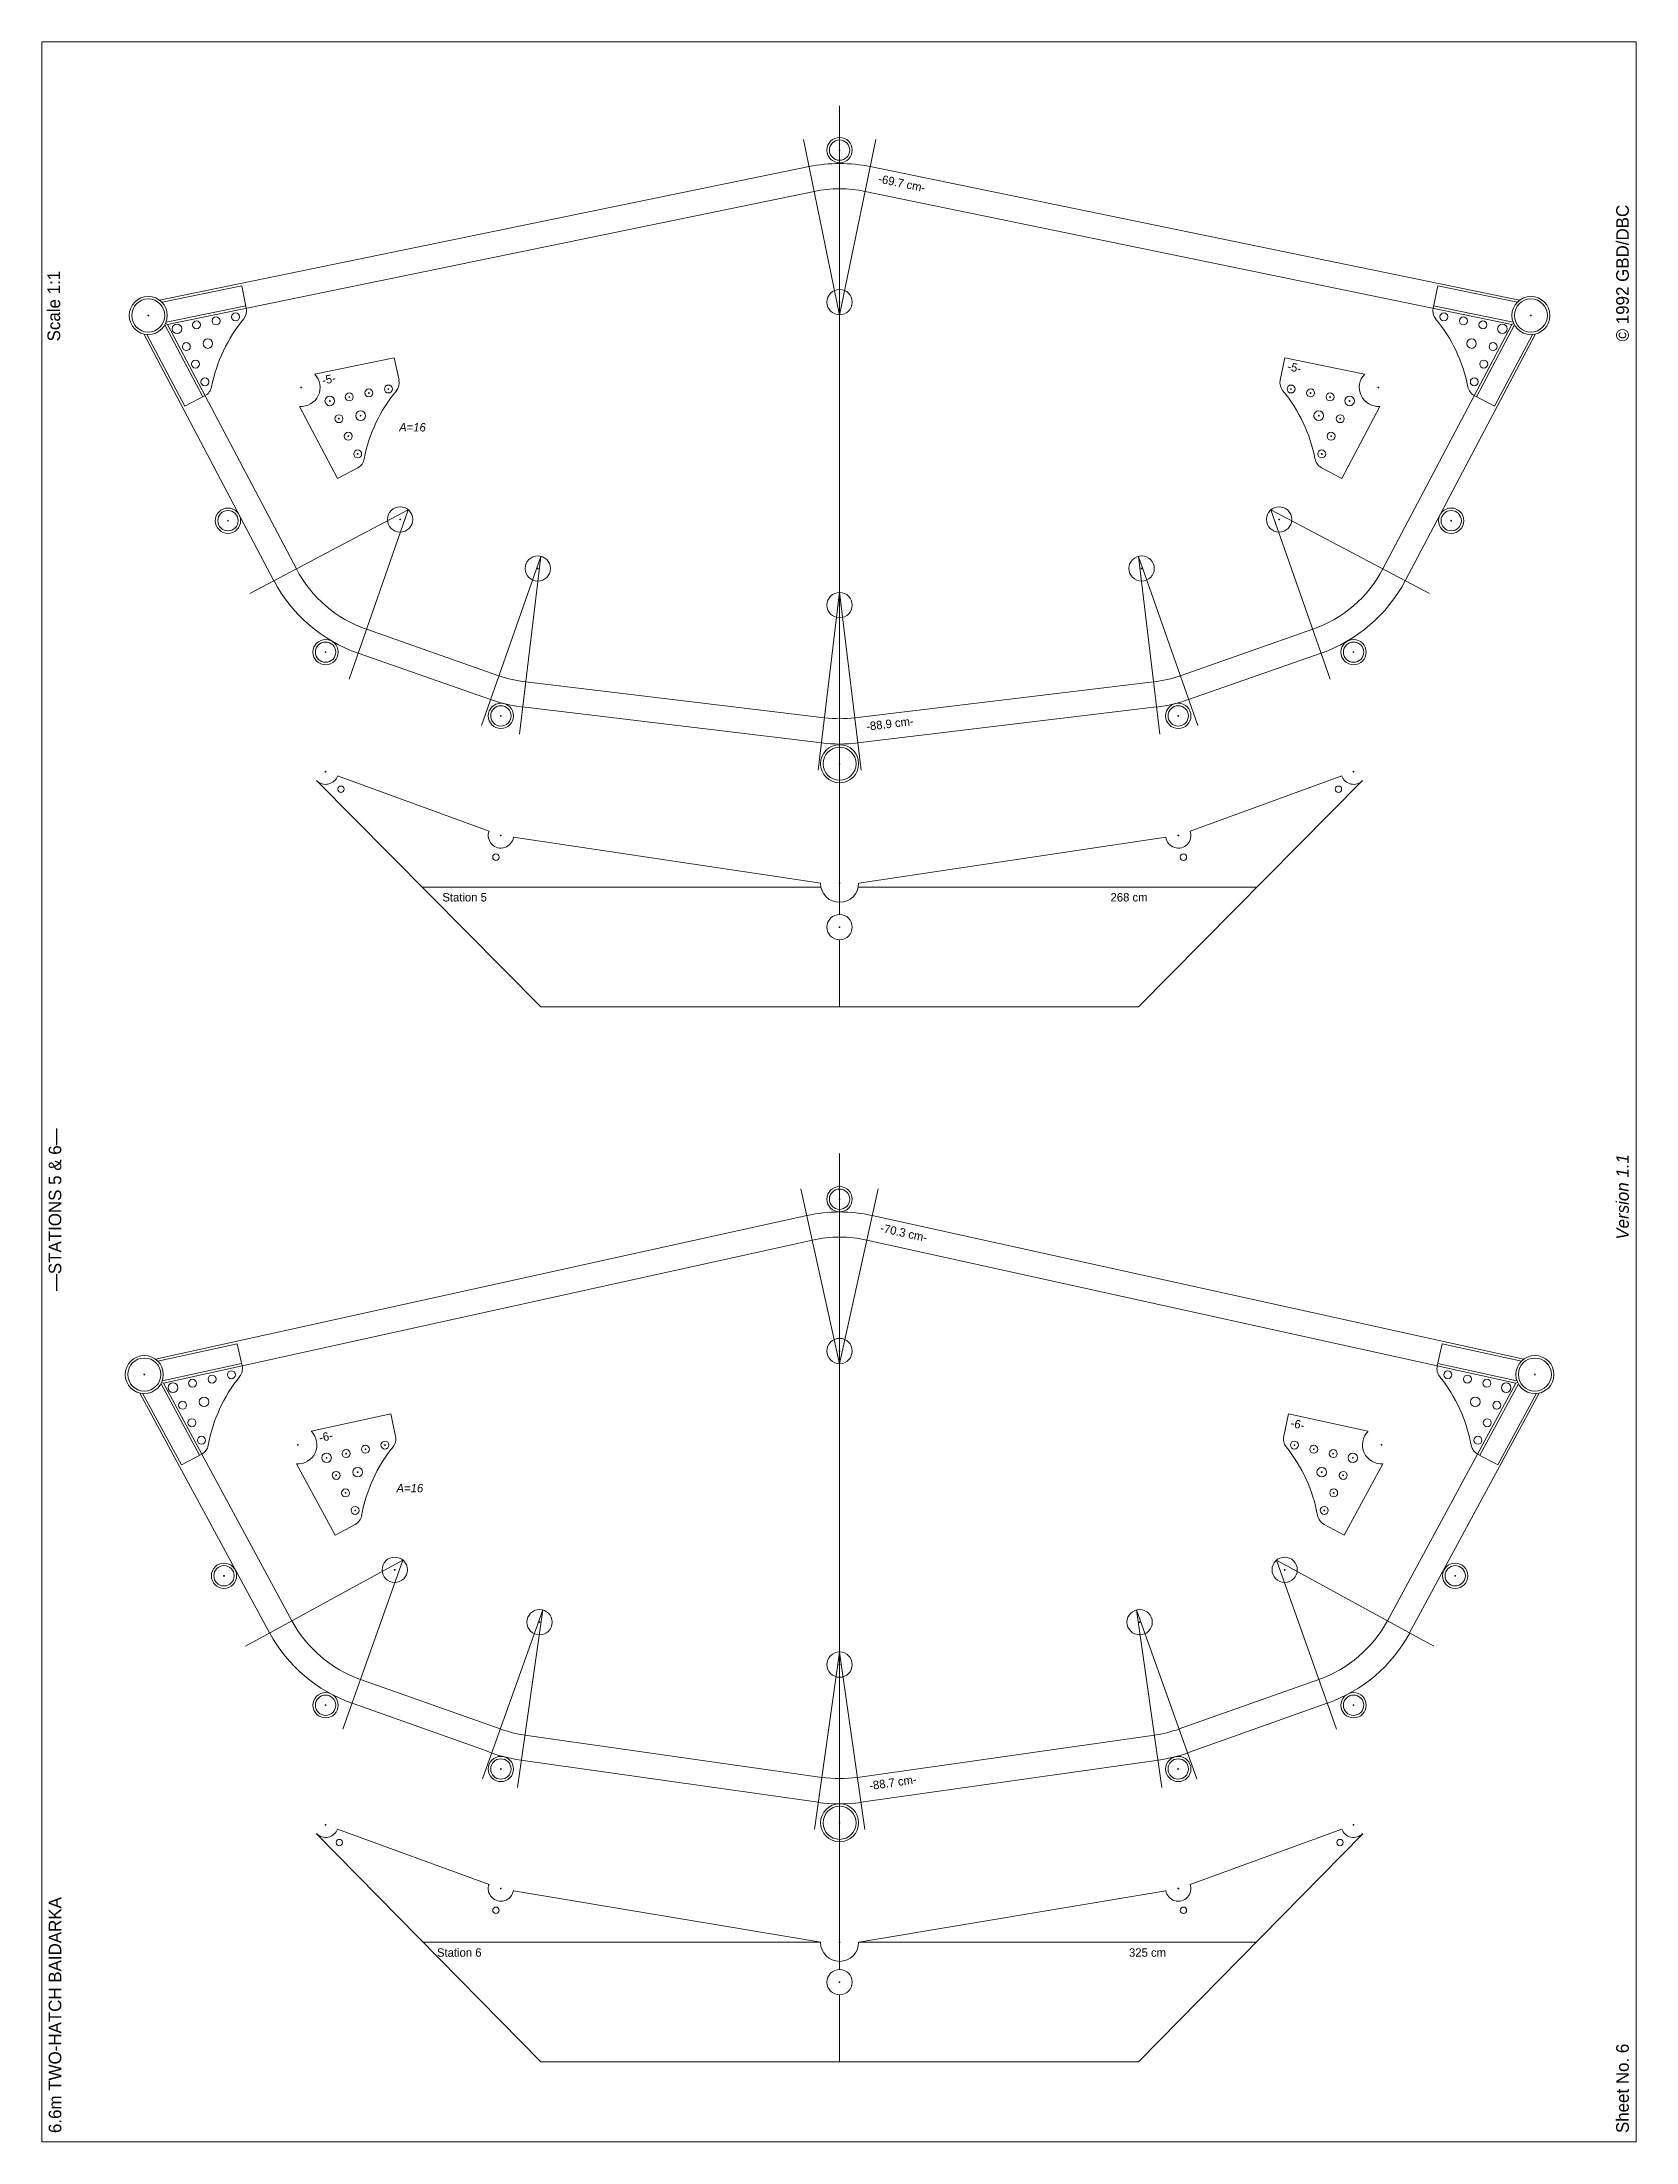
# Model space of a CAD drawing. Header units: centimetres. Extents: x -40 to 40, y -16 to 89.
import ezdxf

# ---------------------------------------------------------------- set-up
doc = ezdxf.new("R2010")
doc.units = ezdxf.units.CM
for name, color, linetype in [('Centers', 7, 'Continuous'), ('Layer1', 7, 'Continuous'), ('Plan', 7, 'Continuous'), ('Station 5', 7, 'Continuous'), ('Station 6', 7, 'Continuous'), ('Station 7.5', 7, 'Continuous'), ('Text', 7, 'Continuous')]:
    doc.layers.add(name, color=color, linetype=linetype)

msp = doc.modelspace()

# ---------------------------------------------------------------- linework, layer by layer
at = {"layer": 'Centers', "color": 7, "lineweight": 9}
for p, q in [((0.03, 45.67), (0.03, 86.25)), ((0.03, -7.3), (0.03, 33.66))]:
    msp.add_line(p, q, dxfattribs=at)
for centre in [(0.03, 84.03), (0.03, 76.4), (-34.67, 75.73), (-27, 72.12), (-23.6, 71.84), (-22.62, 72.04), (27.07, 72.12), (-25.56, 71.44), (-24.58, 71.64), (-24.01, 70.7), (-25.1, 70.55), (-24.63, 69.67), (-24.16, 68.78), (-30.67, 65.43), (-22.03, 65.49), (-15.12, 63.03), (0.03, 61.19), (-25.77, 58.83), (-16.97, 55.63), (-25.77, 52.83), (0.03, 53.23), (-16.97, 49.63), (0.03, 47.23), (0.03, 45.03), (0.03, 31.37), (0.03, 23.75), (-34.87, 22.57), (-27.16, 19.04), (-22.79, 19.03), (27.23, 19.04), (-25.72, 18.39), (-24.74, 18.6), (-23.77, 18.82), (-25.24, 17.51), (-24.16, 17.67), (-24.77, 16.63), (-24.29, 15.75), (-22.3, 12.77), (-30.87, 12.47), (-15.03, 10.14), (0.03, 8.01), (-25.77, 5.97), (-16.97, 2.77), (0.03, 0.07), (-25.77, -0.03), (-16.97, -3.23), (0.03, -5.93), (0.03, -7.93)]:
    msp.add_circle(centre, 0.02, dxfattribs=at)
at = {"layer": 'Centers', "color": 7, "lineweight": 9, "extrusion": (0, 0, -1)}
for centre in [(-34.73, 75.73), (-22.69, 72.04), (-23.67, 71.84), (-24.08, 70.7), (-24.65, 71.64), (-25.63, 71.44), (-24.7, 69.67), (-25.16, 70.55), (-24.23, 68.78), (-22.09, 65.49), (-30.73, 65.43), (-15.19, 63.03), (-25.83, 58.83), (-17.03, 55.63), (-25.83, 52.83), (-17.03, 49.63), (-34.93, 22.57), (-22.86, 19.03), (-23.83, 18.82), (-24.81, 18.6), (-25.79, 18.39), (-24.23, 17.67), (-25.31, 17.51), (-24.83, 16.63), (-24.36, 15.75), (-22.37, 12.77), (-30.93, 12.47), (-15.09, 10.14), (-25.83, 5.97), (-17.03, 2.77), (-25.83, -0.03), (-17.03, -3.23)]:
    msp.add_circle(centre, 0.02, dxfattribs=at)
at = {"layer": 'Layer1', "color": 7, "lineweight": 9}
for p, q in [((-40.01, -15.95), (-40.01, 89.46)), ((-40.01, 89.46), (40.01, 89.46)), ((40.01, 89.46), (40.01, -15.95)), ((40.01, -15.95), (-40.01, -15.95))]:
    msp.add_line(p, q, dxfattribs=at)
at = {"layer": 'Plan', "color": 7, "lineweight": 9}
for centre, radius in [((-25, 51.95), 0.16), ((-17.22, 48.54), 0.16), ((0.03, 45.03), 0.635), ((-25.08, -0.92), 0.16), ((-17.22, -4.32), 0.16), ((0.03, -7.93), 0.635)]:
    msp.add_circle(centre, radius, dxfattribs=at)
at = {"layer": 'Plan', "color": 7, "lineweight": 9, "extrusion": (0, 0, -1)}
for centre in [(-25.07, 51.95), (-17.29, 48.54), (-25.15, -0.92), (-17.29, -4.32)]:
    msp.add_circle(centre, 0.16, dxfattribs=at)
at = {"layer": 'Station 5', "color": 7, "lineweight": 9}
for p, q in [((0.03, 75.74), (-1.78, 84.56)), ((0.03, 75.74), (1.85, 84.56)), ((-1.5, 83.21), (-34.1, 76.5)), ((1.57, 83.21), (34.16, 76.5)), ((-1.25, 81.96), (-33.71, 75.28)), ((1.31, 81.96), (33.78, 75.28)), ((-29.98, 77.22), (-33.98, 76.4)), ((-29.75, 76.1), (-29.98, 77.22)), ((29.82, 76.1), (30.05, 77.22)), ((30.05, 77.22), (34.05, 76.4)), ((-29.77, 76.22), (-33.77, 75.4)), ((29.84, 76.22), (33.84, 75.4)), ((-31.93, 71.65), (-33.84, 75.26)), ((-33.71, 75.28), (-33.8, 75.33)), ((-27.23, 63.01), (-33.71, 75.28)), ((27.3, 63.01), (33.78, 75.28)), ((32, 71.65), (33.9, 75.26)), ((33.78, 75.28), (33.87, 75.33)), ((-28.36, 62.41), (-34.9, 74.81)), ((-32.84, 71.17), (-34.75, 74.78)), ((28.42, 62.41), (34.96, 74.81)), ((32.91, 71.17), (34.81, 74.78)), ((-22.32, 73.61), (-26.32, 72.78)), ((-22.08, 72.48), (-22.32, 73.61)), ((22.15, 72.48), (22.38, 73.61)), ((22.38, 73.61), (26.38, 72.78)), ((-31.82, 71.71), (-32.84, 71.17)), ((31.89, 71.71), (32.91, 71.17)), ((-25.17, 67.55), (-27.08, 71.16)), ((25.24, 67.55), (27.15, 71.16)), ((-24.16, 68.09), (-25.17, 67.55)), ((24.22, 68.09), (25.24, 67.55)), ((-21.62, 65.97), (-29.58, 61.77)), ((-21.62, 65.97), (-24.59, 57.47)), ((21.68, 65.97), (24.65, 57.47)), ((21.68, 65.97), (29.64, 61.77)), ((-14.97, 63.64), (-17.94, 55.15)), ((-14.97, 63.64), (-16.04, 54.71)), ((15.03, 63.64), (16.11, 54.71)), ((15.03, 63.64), (18.01, 55.15)), ((0.03, 61.84), (-1.04, 52.91)), ((0.03, 61.84), (1.11, 52.91)), ((-17.07, 57.65), (-23.71, 59.98)), ((17.13, 57.65), (23.78, 59.98)), ((-17.49, 56.45), (-24.13, 58.78)), ((17.55, 56.45), (24.2, 58.78)), ((-0.72, 55.54), (-15.72, 57.34)), ((0.79, 55.54), (15.79, 57.34)), ((-0.87, 54.28), (-15.88, 56.08)), ((0.94, 54.28), (15.94, 56.08)), ((-14.97, 41.03), (-26.22, 52.39)), ((-25.17, 52.62), (-17.56, 49.85)), ((15.03, 41.03), (26.28, 52.39)), ((25.24, 52.62), (17.63, 49.85)), ((-0.92, 47.23), (-16.34, 49.54)), ((0.99, 47.23), (16.41, 49.54)), ((-20.91, 47.03), (-0.9, 47.03)), ((0.97, 47.03), (20.98, 47.03)), ((0.03, 41.03), (0.03, 44.4)), ((0.03, 41.03), (-14.97, 41.03)), ((0.03, 41.03), (15.03, 41.03))]:
    msp.add_line(p, q, dxfattribs=at)
for centre, radius in [((0.03, 84.03), 0.635), ((0.03, 84.03), 0.51), ((0.03, 76.4), 0.635), ((-34.67, 75.73), 0.955), ((-34.67, 75.73), 0.83), ((34.73, 75.73), 0.955), ((-33.23, 75.06), 0.24), ((-32.25, 75.26), 0.2), ((-31.27, 75.46), 0.2), ((-30.29, 75.66), 0.2), ((-32.76, 74.17), 0.2), ((-31.68, 74.32), 0.24), ((-32.3, 73.29), 0.2), ((-31.83, 72.4), 0.2), ((-24.58, 71.64), 0.2), ((-23.6, 71.84), 0.2), ((-22.62, 72.04), 0.2), ((-25.56, 71.44), 0.24), ((-25.1, 70.55), 0.2), ((-24.01, 70.7), 0.24), ((-24.63, 69.67), 0.2), ((-24.16, 68.78), 0.2), ((-30.67, 65.43), 0.635), ((-30.67, 65.43), 0.51), ((-22.03, 65.49), 0.635), ((30.73, 65.43), 0.635), ((-15.12, 63.03), 0.635), ((0.03, 61.19), 0.635), ((-25.77, 58.83), 0.635), ((-25.77, 58.83), 0.51), ((25.83, 58.83), 0.635), ((-16.97, 55.63), 0.635), ((-16.97, 55.63), 0.51), ((17.03, 55.63), 0.635), ((0.03, 53.23), 0.955), ((0.03, 53.23), 0.83)]:
    msp.add_circle(centre, radius, dxfattribs=at)
at = {"layer": 'Station 5', "color": 7, "lineweight": 9, "extrusion": (0, 0, -1)}
for centre, radius in [((-34.73, 75.73), 0.83), ((-30.36, 75.66), 0.2), ((-31.34, 75.46), 0.2), ((-32.32, 75.26), 0.2), ((-33.3, 75.06), 0.24), ((-31.75, 74.32), 0.24), ((-32.83, 74.17), 0.2), ((-32.36, 73.29), 0.2), ((-22.69, 72.04), 0.2), ((-23.67, 71.84), 0.2), ((-24.65, 71.64), 0.2), ((-31.89, 72.4), 0.2), ((-24.08, 70.7), 0.24), ((-25.16, 70.55), 0.2), ((-25.63, 71.44), 0.24), ((-24.7, 69.67), 0.2), ((-24.23, 68.78), 0.2), ((-22.09, 65.49), 0.635), ((-30.73, 65.43), 0.51), ((-15.19, 63.03), 0.635), ((-25.83, 58.83), 0.51), ((-17.03, 55.63), 0.51)]:
    msp.add_circle(centre, radius, dxfattribs=at)
at = {"layer": 'Station 5', "color": 7, "lineweight": 9}
for centre, radius, start, end in [((0.03, 75.76), 7.6, 78.3403, 101.6597), ((-30.37, 75.97), 0.635, 320.3675, 11.6286), ((-24.01, 70.7), 7.62, 140.3675, 169.0827), ((-27, 72.12), 0.955, 265.1879, 44.2624), ((-32.12, 72.27), 0.635, 297.8217, 349.0827), ((-16.35, 67.09), 7.62, 140.3675, 169.0827), ((-22.71, 72.35), 0.635, 320.3675, 11.6286), ((-24.45, 68.65), 0.635, 297.8217, 349.0827), ((-21.62, 65.97), 7.62, 207.8157, 250.7147), ((-21.62, 65.97), 6.35, 207.8217, 250.7147), ((-14.97, 63.64), 6.35, 250.7147, 263.1605), ((15.03, 63.64), 7.62, 276.8395, 289.2853), ((0.03, 61.84), 6.35, 263.1605, 276.8395), ((0.03, 61.82), 7.6, 263.1424, 276.8576), ((-25.77, 52.83), 0.635, 224.7415, 340.0169), ((25.83, 52.83), 0.635, 199.9831, 315.3395), ((-16.97, 49.63), 0.635, 160.0169, 351.4928), ((17.03, 49.63), 0.635, 188.5072, 19.9831), ((0.03, 47.23), 0.955, 180, 0)]:
    msp.add_arc(centre, radius, start, end, dxfattribs=at)
at = {"layer": 'Station 5', "color": 7, "lineweight": 9, "extrusion": (0, 0, -1)}
for centre, radius, start, end in [((-0.03, 75.74), 6.35, 78.3714, 101.6286), ((-30.44, 75.97), 0.635, 320.3675, 11.6286), ((-24.08, 70.7), 7.62, 140.3675, 169.0827), ((-27.07, 72.12), 0.955, 265.1879, 44.2624), ((-22.77, 72.35), 0.635, 320.3675, 11.6286), ((-16.41, 67.09), 7.62, 140.3675, 169.0827), ((-32.19, 72.27), 0.635, 297.8217, 349.0827), ((-24.52, 68.65), 0.635, 297.8217, 349.0827), ((-21.68, 65.97), 6.35, 207.8217, 250.7147), ((-21.68, 65.97), 7.62, 207.8157, 250.7147), ((-15.03, 63.64), 6.35, 250.7147, 263.1605), ((14.97, 63.64), 7.62, 276.8395, 289.2853)]:
    msp.add_arc(centre, radius, start, end, dxfattribs=at)
at = {"layer": 'Station 6', "color": 7, "lineweight": 9}
for p, q in [((0.03, 23.11), (-1.91, 31.9)), ((0.03, 23.11), (1.97, 31.9)), ((-34.31, 23.34), (-1.61, 30.55)), ((34.37, 23.34), (1.67, 30.55)), ((-33.91, 22.13), (-1.33, 29.32)), ((33.98, 22.13), (1.4, 29.32)), ((-34.19, 23.24), (-30.21, 24.12)), ((-29.96, 23), (-30.21, 24.12)), ((30.03, 23), (30.28, 24.12)), ((34.26, 23.24), (30.28, 24.12)), ((-33.91, 22.13), (-34, 22.17)), ((-33.97, 22.25), (-29.99, 23.12)), ((34.03, 22.25), (30.06, 23.12)), ((33.98, 22.13), (34.06, 22.17)), ((-28.58, 9.6), (-35.09, 21.64)), ((-33, 18.03), (-34.94, 21.61)), ((-32.1, 18.52), (-34.03, 22.1)), ((-27.46, 10.21), (-33.91, 22.13)), ((27.53, 10.21), (33.98, 22.13)), ((28.64, 9.6), (35.15, 21.64)), ((32.16, 18.52), (34.1, 22.1)), ((33.07, 18.03), (35, 21.61)), ((-26.49, 19.72), (-22.5, 20.6)), ((-22.26, 19.48), (-22.5, 20.6)), ((22.32, 19.48), (22.57, 20.6)), ((26.55, 19.72), (22.57, 20.6)), ((-31.99, 18.58), (-33, 18.03)), ((-25.29, 14.5), (-27.23, 18.09)), ((25.36, 14.5), (27.3, 18.09)), ((32.05, 18.58), (33.07, 18.03)), ((-24.28, 15.05), (-25.29, 14.5)), ((24.35, 15.05), (25.36, 14.5)), ((-21.89, 13.25), (-29.79, 8.94)), ((-21.89, 13.25), (-24.9, 4.77)), ((21.96, 13.25), (29.85, 8.94)), ((21.96, 13.25), (24.97, 4.77)), ((-14.87, 10.76), (-17.89, 2.28)), ((-14.87, 10.76), (-16.14, 1.85)), ((14.94, 10.76), (17.96, 2.28)), ((14.94, 10.76), (16.21, 1.85)), ((0.03, 8.64), (-1.23, -0.27)), ((0.03, 8.64), (1.3, -0.27)), ((-24.02, 7.27), (-17, 4.78)), ((24.08, 7.27), (17.07, 4.78)), ((-24.44, 6.07), (-17.7, 3.68)), ((24.51, 6.07), (17.77, 3.68)), ((-15.77, 4.47), (-0.86, 2.35)), ((15.83, 4.47), (0.93, 2.35)), ((-15.97, 3.22), (-1.04, 1.1)), ((16.04, 3.22), (1.11, 1.1)), ((-14.97, -11.93), (-26.22, -0.48)), ((-25.17, -0.25), (-17.56, -3.02)), ((15.03, -11.93), (26.29, -0.48)), ((25.24, -0.25), (17.63, -3.02)), ((-16.34, -3.34), (-0.92, -5.93)), ((16.41, -3.34), (0.99, -5.93)), ((-20.86, -5.93), (-0.92, -5.93)), ((0.99, -5.93), (20.93, -5.93)), ((0.03, -11.93), (0.03, -8.57)), ((0.03, -11.93), (-14.97, -11.93)), ((0.03, -11.93), (15.03, -11.93))]:
    msp.add_line(p, q, dxfattribs=at)
for centre, radius in [((0.03, 31.37), 0.635), ((0.03, 31.37), 0.51), ((-34.87, 22.57), 0.955), ((-34.87, 22.57), 0.83), ((34.93, 22.57), 0.955), ((-33.43, 21.91), 0.24), ((-32.45, 22.13), 0.2), ((-31.47, 22.34), 0.2), ((-30.5, 22.56), 0.2), ((-32.95, 21.03), 0.2), ((-31.87, 21.2), 0.24), ((-32.48, 20.15), 0.2), ((-32, 19.27), 0.2), ((-23.77, 18.82), 0.2), ((-22.79, 19.03), 0.2), ((-25.72, 18.39), 0.24), ((-24.74, 18.6), 0.2), ((-25.24, 17.51), 0.2), ((-24.16, 17.67), 0.24), ((-24.77, 16.63), 0.2), ((-24.29, 15.75), 0.2), ((-30.87, 12.47), 0.635), ((-30.87, 12.47), 0.51), ((-22.3, 12.77), 0.635), ((30.93, 12.47), 0.635), ((-15.03, 10.14), 0.635), ((0.03, 8.01), 0.635), ((-25.77, 5.97), 0.635), ((-25.77, 5.97), 0.51), ((25.83, 5.97), 0.635), ((-16.97, 2.77), 0.635), ((-16.97, 2.77), 0.51), ((17.03, 2.77), 0.635), ((0.03, 0.07), 0.955), ((0.03, 0.07), 0.83)]:
    msp.add_circle(centre, radius, dxfattribs=at)
at = {"layer": 'Station 6', "color": 7, "lineweight": 9, "extrusion": (0, 0, -1)}
for centre, radius in [((-0.03, 23.75), 0.635), ((-34.93, 22.57), 0.83), ((-30.56, 22.56), 0.2), ((-31.54, 22.34), 0.2), ((-32.52, 22.13), 0.2), ((-33.49, 21.91), 0.24), ((-31.94, 21.2), 0.24), ((-33.02, 21.03), 0.2), ((-32.54, 20.15), 0.2), ((-22.86, 19.03), 0.2), ((-23.83, 18.82), 0.2), ((-32.07, 19.27), 0.2), ((-24.81, 18.6), 0.2), ((-25.79, 18.39), 0.24), ((-24.23, 17.67), 0.24), ((-25.31, 17.51), 0.2), ((-24.36, 15.75), 0.2), ((-24.83, 16.63), 0.2), ((-22.37, 12.77), 0.635), ((-30.93, 12.47), 0.51), ((-15.09, 10.14), 0.635), ((-25.83, 5.97), 0.51), ((-17.03, 2.77), 0.51)]:
    msp.add_circle(centre, radius, dxfattribs=at)
at = {"layer": 'Station 6', "color": 7, "lineweight": 9}
for centre, radius, start, end in [((0.03, 23.11), 7.62, 77.5614, 102.4386), ((-24.16, 17.67), 7.62, 141.0333, 169.8105), ((-30.58, 22.87), 0.635, 321.0333, 12.4386), ((-32.29, 19.13), 0.635, 298.4053, 349.8105), ((-27.16, 19.04), 0.955, 265.7716, 45.0723), ((-22.88, 19.34), 0.635, 321.0333, 12.4386), ((-16.46, 14.15), 7.62, 141.0333, 169.8105), ((-24.58, 15.61), 0.635, 298.4053, 349.8105), ((-21.89, 13.25), 7.62, 208.6625, 250.4255), ((-21.89, 13.25), 6.35, 208.6625, 250.4255), ((-14.87, 10.76), 6.35, 250.4255, 261.9123), ((14.96, 10.76), 7.62, 278.0877, 291.5922), ((0.03, 8.64), 7.62, 261.9123, 278.0877), ((-25.77, -0.03), 0.635, 224.4903, 340.0169), ((25.83, -0.03), 0.635, 199.9831, 315.5908), ((-16.97, -3.23), 0.635, 160.0169, 350.4479), ((17.03, -3.23), 0.635, 189.552, 19.9831), ((0.03, -5.93), 0.955, 180, 0)]:
    msp.add_arc(centre, radius, start, end, dxfattribs=at)
at = {"layer": 'Station 6', "color": 7, "lineweight": 9, "extrusion": (0, 0, -1)}
for centre, radius, start, end in [((-0.03, 23.12), 6.35, 77.5614, 102.4386), ((-30.65, 22.87), 0.635, 321.0333, 12.4386), ((-24.23, 17.67), 7.62, 141.0333, 169.8105), ((-22.94, 19.34), 0.635, 321.0333, 12.4386), ((-27.23, 19.04), 0.955, 265.7716, 45.0723), ((-32.36, 19.13), 0.635, 298.4053, 349.8105), ((-16.52, 14.15), 7.62, 141.0333, 169.8105), ((-24.65, 15.61), 0.635, 298.4053, 349.8105), ((-21.96, 13.25), 6.35, 208.6625, 250.4255), ((-21.96, 13.25), 7.62, 208.6625, 250.4255), ((-14.94, 10.76), 6.35, 250.4255, 261.9123), ((14.9, 10.76), 7.62, 278.0877, 291.5922), ((-0.03, 8.64), 6.35, 261.9123, 278.0877)]:
    msp.add_arc(centre, radius, start, end, dxfattribs=at)

# ---------------------------------------------------------------- texts
at = {"layer": 'Layer1', "color": 7, "lineweight": 9, "char_height": 0.635, "attachment_point": 1, "rotation": 90}
for s, insert, width in [('{\\C7;\\l\\Fplotter|b0|i0|c00|p34;© 1992 GBD/DBC \\P}', (39.01, 74.43), 15.5575), ('{\\C7;\\l\\Fplotter|b0|i0|c00|p34;Scale 1:1 \\P}', (-39.73, 74.43), 15.5575), ('{\\C7;\\l\\Fplotter|b0|i0|c00|p34;\\H1.00x;—STATIONS 5 & 6—\\P}', (-39.67, 26.76), 20.8915), ('{\\C7;\\l\\Fplotter|b0|i1|c01|p34;\\H1.00x;Version 1.1\\P}', (39.01, 29.34), 15.5575), ('{\\C7;\\l\\Fplotter|b0|i0|c00|p34;\\H1.00x; 6.6m TWO-HATCH BAIDARKA\\P}', (-39.67, -15.74), 15.5575), ('{\\C7;\\l\\Fplotter|b0|i0|c00|p34;\\H1.00x; Sheet No. 6\\P}', (39.01, -15.74), 15.5575)]:
    msp.add_mtext(s, dxfattribs=dict(at, insert=insert, width=width))
at = {"layer": 'Station 7.5', "color": 7, "lineweight": 9, "insert": (1.03, 55.27), "char_height": 0.4233, "width": 5.2095, "attachment_point": 1, "rotation": 6.8395}
msp.add_mtext('{\\C7;\\l\\Fplotter|b0|i0|c00|p34;  -88.9 cm-\\P}', dxfattribs=at)
at = {"layer": 'Text', "color": 7, "lineweight": 9, "char_height": 0.4233, "attachment_point": 1}
for s, insert, width, rotation in [('{\\C7;\\l\\Fplotter|b0|i0|c00|p34;  -69.7 cm-\\P}', (1.72, 82.88), 5.7338, 348.3714), ('{\\C7;\\l\\Fplotter|b0|i0|c00|p34;-5-\\P}', (-25.99, 72.67), 3.7571, 11.6286), ('{\\C7;\\l\\Fplotter|b0|i0|c00|p34;\\H1.00x;-5-\\P}', (22.56, 73.4), 3.7571, 348.3714), ('{\\C7;\\l\\Fplotter|b0|i0|c00|p34;\\H1.00x;  -70.3 cm-\\P}', (1.82, 30.22), 5.6232, 347.5614), ('{\\C7;\\l\\Fplotter|b0|i0|c00|p34;\\H1.00x;-6-\\P}', (22.73, 20.36), 3.7377, 347.5614), ('{\\C7;\\l\\Fplotter|b0|i0|c00|p34;\\H1.00x;-6-\\P}', (-26.14, 19.59), 3.7377, 12.4386), ('{\\C7;\\l\\Fplotter|b0|i0|c00|p34;  -88.7 cm-\\P}', (1.18, 2.09), 5.3147, 8.0877)]:
    msp.add_mtext(s, dxfattribs=dict(at, insert=insert, width=width, rotation=rotation))
for s, insert, width in [('{\\C7;\\l\\Fplotter|b0|i1|c01|p34;A=16\\P}', (-22.08, 70.33), 2.2952), ('{\\C7;\\l\\Fplotter|b0|i0|c00|p34;   Station 5\\P}', (-20.38, 46.74), 6.5007), ('{\\C7;\\l\\Fplotter|b0|i0|c00|p34;268 cm   \\P}', (13.63, 46.74), 7.4893), ('{\\C7;\\l\\Fplotter|b0|i1|c01|p34;\\H1.00x;A=16\\P}', (-22.21, 17.08), 2.0638), ('{\\C7;\\l\\Fplotter|b0|i0|c00|p34;   Station 6\\P}', (-20.65, -6.23), 7.5901), ('{\\C7;\\l\\Fplotter|b0|i0|c00|p34; 325 cm   \\P}', (14.4, -6.23), 6.6326)]:
    msp.add_mtext(s, dxfattribs=dict(at, insert=insert, width=width))

doc.saveas('drawing.dxf')
